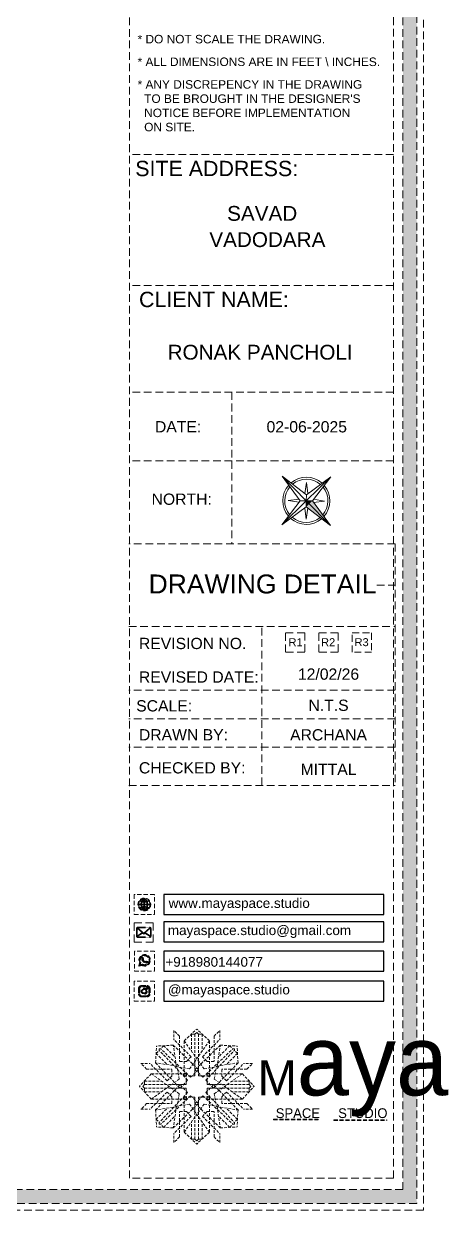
# Model space of a CAD drawing. Header units: millimetres. Extents: x 56222 to 3066687, y -650199 to -121287.
# Drawn here: x 133997.9 to 134053.2, y -183622.5 to -183468.2 of the extents above; entities that cross this region are included whole.
import ezdxf
from ezdxf.enums import TextEntityAlignment as Align

# ---------------------------------------------------------------- set-up
doc = ezdxf.new("R2010")
doc.units = ezdxf.units.MM
doc.header["$MEASUREMENT"] = 0
doc.linetypes.add('DASHEDX2', pattern=[1.5, 1, -0.5])
for name, color, linetype, lineweight in [('Dimension', 10, 'DASHEDX2', 20), ('NAME PLATE', 7, 'Continuous', 25), ('title block', 7, 'Continuous', 9)]:
    doc.layers.add(name, color=color, linetype=linetype, lineweight=lineweight)
doc.styles.add('Arial', font='arial.ttf')
doc.styles.get("Standard").update_dxf_attribs({"font": 'arial.ttf', "height": 6})

# ---------------------------------------------------------------- blocks, each defined once
blk = doc.blocks.new('FSFSF')
at = {"color": 42, "lineweight": 5, "true_color": 0xe0ac11}
for p, q in [((28600.02952215459, 143.5139148725285), (28600.02952215459, 140.1627915054827)), ((28602.14937278152, 141.4051683081257), (28600.02952215458, 143.5139148725237)), ((28603.8573819619, 139.6884756314575), (28608.58467309682, 144.0826294809294)), ((28607.90038549203, 142.2178300233099), (28606.57849619761, 142.2178300233099)), ((28606.57849619761, 142.2178300233112), (28606.57849619761, 135.8440958244304)), ((28607.90038549203, 142.2178300233056), (28608.57656374431, 142.8463572676453)), ((28607.90038549203, 142.2178300233099), (28607.90038549203, 126.5832694616292)), ((28613.31196423174, 139.6884756314505), (28608.58467309682, 144.0826294809224)), ((28609.26896070161, 142.2178300232985), (28608.59278244933, 142.8463572676383)), ((28609.26896070161, 142.2178300233029), (28609.26896070161, 126.5832694616222)), ((28609.26896070161, 142.2178300233029), (28610.59084999603, 142.2178300233029)), ((28610.59084999603, 142.2178300233041), (28610.59084999603, 135.8440958244234)), ((28615.01997341212, 141.4051683081186), (28617.13982403906, 143.5139148725166)), ((28617.13982403905, 143.5139148725215), (28617.13982403905, 140.1627915054756)), ((28593.18528875562, 131.4512709548762), (28593.53942279741, 137.7083440558963)), ((28599.79649589843, 138.0624780976842), (28593.53942279741, 137.7083440558973)), ((28596.24299432195, 137.8613591630871), (28595.12411765238, 136.6852294059708)), ((28596.24299432195, 137.8613591630871), (28600.47007367387, 133.6479551677364)), ((28601.02633591869, 130.0022997966441), (28599.79649589844, 138.0624780976862)), ((28599.79697319313, 138.0540449410801), (28608.57656374431, 129.5596347853315)), ((28606.46515515396, 133.7608692168469), (28600.02952215458, 140.1627915054788)), ((28602.14937278152, 141.4051683081257), (28602.14937278152, 131.9548183658916)), ((28603.8573819619, 126.5832694616292), (28603.8573819619, 139.6884756314575)), ((28603.8573819619, 139.6884756314575), (28608.57656374431, 133.0212336201026)), ((28613.31196423174, 139.6884756314505), (28608.59278244933, 133.0212336200956)), ((28617.37237300051, 138.0540449410731), (28608.59278244933, 129.5596347853245)), ((28610.70419103967, 133.7608692168399), (28617.13982403906, 140.1627915054717)), ((28613.31196423174, 126.5832694616222), (28613.31196423174, 139.6884756314505)), ((28615.01997341212, 141.4051683081186), (28615.01997341212, 131.9548183658846)), ((28616.14301027494, 130.0022997966371), (28617.3728502952, 138.0624780976791)), ((28620.92635187169, 137.8613591630801), (28616.69927251977, 133.6479551677294)), ((28617.37285029521, 138.0624780976772), (28623.62992339623, 137.7083440558903)), ((28620.92635187169, 137.8613591630801), (28622.04522854125, 136.6852294059638)), ((28624.00027614303, 131.4512709548835), (28623.64614210124, 137.7083440559036)), ((28593.38640769022, 135.0047725313525), (28594.56253744733, 136.1236492009193)), ((28593.38640769022, 135.0047725313525), (28597.59981168557, 130.777693179436)), ((28595.12411765238, 136.6852294059708), (28594.53344388519, 136.6852294059708)), ((28594.56253744733, 136.1236492009193), (28594.56253744733, 136.7143229681096)), ((28605.16739288197, 124.9761417178488), (28594.56253744733, 136.1236492009157)), ((28606.27162513545, 126.0803739713377), (28595.12411765239, 136.6852294059723)), ((28606.46515515396, 133.7608692168438), (28604.74702146255, 131.954818365889)), ((28605.85908385607, 129.1819884053065), (28608.57656374431, 133.0212336201024)), ((28611.31026233756, 129.1819884052994), (28608.59278244933, 133.0212336200953)), ((28610.70419103968, 133.7608692168368), (28612.42232473109, 131.954818365882)), ((28610.89772105818, 126.0803739713307), (28622.04522854125, 136.6852294059653)), ((28612.01817201668, 124.9761417178561), (28622.62302745131, 136.123649200923)), ((28623.79915720843, 135.0047725313598), (28619.58575321308, 130.7776931794433)), ((28622.04522854125, 136.6852294059638), (28622.63590230844, 136.6852294059638)), ((28622.62302745131, 136.1236492009266), (28622.62302745131, 136.7143229681169)), ((28623.79915720843, 135.0047725313598), (28622.62302745131, 136.1236492009266)), ((28587.73385198078, 131.2182446987172), (28591.08497534782, 131.2182446987172)), ((28589.84259854518, 129.0983940717815), (28587.73385198078, 131.2182446987208)), ((28589.84259854518, 129.0983940717815), (28599.29294848741, 129.0983940717815)), ((28597.48689763646, 124.7826116993383), (28591.08497534783, 131.2182446987208)), ((28601.24546705666, 130.2214309346091), (28593.18528875562, 131.4512709548617)), ((28593.19372191223, 131.4507936601731), (28601.68813206797, 122.6712031089919)), ((28599.29294848741, 126.5007453907565), (28599.29294848741, 129.0983940717815)), ((28605.85908385607, 129.1819884053061), (28601.02633591869, 130.0022997966444)), ((28602.065778448, 125.3886829972289), (28601.24546705666, 130.2214309346127)), ((28604.74702146255, 131.9548183658916), (28602.14937278152, 131.9548183658916)), ((28607.90038549203, 128.9163723677579), (28608.57656374431, 129.5596347853315)), ((28607.90038549203, 128.916372367763), (28608.57656374431, 128.2731099501872)), ((28609.26896070161, 128.9163723677509), (28608.59278244933, 129.5596347853245)), ((28609.26896070161, 128.916372367756), (28608.59278244933, 128.2731099501802)), ((28611.31026233756, 129.1819884052991), (28616.14301027495, 130.0022997966374)), ((28612.42232473109, 131.9548183658846), (28615.01997341212, 131.9548183658846)), ((28615.11978645065, 125.3886829972362), (28615.94009784198, 130.22143093462)), ((28623.99184298642, 131.4507936601804), (28615.49743283067, 122.6712031089992)), ((28615.94009784198, 130.2214309346164), (28624.00027614303, 131.451270954869)), ((28627.34296635347, 129.0983940717888), (28617.89261641123, 129.0983940717888)), ((28617.89261641123, 126.5007453907638), (28617.89261641123, 129.0983940717888)), ((28619.69866726219, 124.7826116993456), (28626.10058955082, 131.2182446987281)), ((28629.45171291787, 131.2182446987244), (28626.10058955082, 131.2182446987244)), ((28627.34296635347, 129.0983940717888), (28629.45171291786, 131.2182446987281)), ((28591.55929122185, 127.3903848914015), (28587.16513737238, 122.6630937564842)), ((28589.02993683, 123.3473813612763), (28589.02993683, 124.6692706556969)), ((28589.02993682999, 124.6692706556969), (28595.40367102887, 124.6692706556969)), ((28604.66449739168, 127.3903848914015), (28591.55929122185, 127.3903848914015)), ((28591.55929122185, 127.3903848914015), (28598.2265332332, 122.6712031089919)), ((28597.48689763646, 124.7826116993419), (28599.29294848742, 126.5007453907529)), ((28602.065778448, 125.3886829972289), (28598.2265332332, 122.6712031089919)), ((28605.16739288197, 124.9761417178488), (28602.97465690312, 122.6712031089919)), ((28603.67734725012, 126.5424332089096), (28603.67734725012, 127.3903848914015)), ((28604.66449739168, 126.5430463444827), (28603.67734725012, 126.5424332089096)), ((28604.70533364439, 127.5704196031902), (28603.8573819619, 127.5704196031902)), ((28607.90038549203, 126.5832694616292), (28603.8573819619, 126.5832694616292)), ((28604.66449739168, 123.3473813612763), (28604.66449739168, 127.3903848914015)), ((28604.70472050882, 126.5832694616292), (28604.70533364439, 127.5704196031902)), ((28606.27162513545, 126.0803739713377), (28608.57656374431, 128.2731099501872)), ((28610.89772105818, 126.0803739713307), (28608.59278244933, 128.2731099501802)), ((28609.26896070161, 126.5832694616222), (28613.31196423174, 126.5832694616222)), ((28612.01817201668, 124.9761417178561), (28614.21090799553, 122.6712031089992)), ((28612.46462568482, 126.5832694616222), (28612.46401254924, 127.5704196031832)), ((28612.46401254924, 127.5704196031832), (28613.31196423174, 127.5704196031832)), ((28612.52106750697, 123.3473813612836), (28612.52106750697, 127.3903848914088)), ((28612.52106750697, 127.3903848914088), (28625.6262736768, 127.3903848914088)), ((28612.52106750697, 126.54304634449), (28613.50821764853, 126.5424332089169)), ((28613.50821764853, 126.5424332089169), (28613.50821764853, 127.3903848914088)), ((28615.11978645065, 125.3886829972362), (28618.95903166544, 122.6712031089992)), ((28619.69866726219, 124.7826116993492), (28617.89261641123, 126.5007453907601)), ((28625.6262736768, 127.3903848914088), (28618.95903166544, 122.6712031089992)), ((28628.15562806865, 124.6692706557042), (28621.78189386977, 124.6692706557042)), ((28625.6262736768, 127.3903848914088), (28630.02042752627, 122.6630937564914)), ((28628.15562806865, 123.3473813612836), (28628.15562806865, 124.6692706557042)), ((28591.55929122185, 117.9358026215632), (28587.16513737238, 122.6630937564805)), ((28589.02993683, 123.3473813612763), (28588.40140958566, 122.6712031089919)), ((28589.02993683, 121.9788061516883), (28588.40140958566, 122.6549844039728)), ((28589.02993683, 123.3473813612763), (28604.66449739168, 123.3473813612763)), ((28589.02993682999, 121.9788061516883), (28604.66449739167, 121.9788061516883)), ((28589.02993682999, 121.9788061516883), (28589.02993682999, 120.6569168572678)), ((28589.02993682999, 120.6569168572678), (28595.40367102887, 120.6569168572678)), ((28597.48689763646, 120.5435758136264), (28591.08497534783, 114.1079428142439)), ((28591.55929122185, 117.9358026215632), (28598.2265332332, 122.6549844039728)), ((28593.19372191222, 113.8753938527916), (28601.68813206797, 122.6549844039728)), ((28605.16739288197, 120.3500457951159), (28594.56253744733, 109.202538312049)), ((28597.48689763646, 120.5435758136227), (28599.29294848741, 118.8254421222118)), ((28602.065778448, 119.9375045157358), (28598.2265332332, 122.6549844039728)), ((28602.065778448, 119.9375045157358), (28601.24546705666, 115.104756578352)), ((28602.33139448555, 123.3473813612727), (28601.68813206797, 122.6712031089919)), ((28602.33139448555, 121.978806151692), (28601.68813206797, 122.6549844039728)), ((28602.33139448554, 123.3473813612727), (28602.97465690312, 122.6712031089919)), ((28602.33139448554, 121.978806151692), (28602.97465690312, 122.6549844039728)), ((28605.16739288197, 120.3500457951159), (28602.97465690312, 122.6549844039728)), ((28604.66449739167, 121.9788061516883), (28604.66449739167, 117.9358026215632)), ((28612.01817201667, 120.3500457951159), (28614.21090799552, 122.6549844039728)), ((28612.01817201667, 120.3500457951159), (28622.62302745131, 109.202538312049)), ((28628.15562806865, 123.3473813612836), (28612.52106750697, 123.3473813612836)), ((28612.52106750696, 121.9788061516883), (28612.52106750696, 117.9358026215632)), ((28628.15562806865, 121.9788061516883), (28612.52106750696, 121.9788061516883)), ((28614.85417041311, 123.34738136128), (28614.21090799553, 122.6712031089992)), ((28614.8541704131, 121.978806151692), (28614.21090799552, 122.6549844039728)), ((28614.8541704131, 123.34738136128), (28615.49743283067, 122.6712031089992)), ((28614.85417041309, 121.978806151692), (28615.49743283067, 122.6549844039728)), ((28615.11978645064, 119.9375045157358), (28618.95903166544, 122.6549844039728)), ((28615.11978645064, 119.9375045157358), (28615.94009784198, 115.104756578352)), ((28623.99184298642, 113.8753938527916), (28615.49743283067, 122.6549844039728)), ((28619.69866726218, 120.5435758136227), (28617.89261641122, 118.8254421222118)), ((28625.62627367679, 117.9358026215632), (28618.95903166544, 122.6549844039728)), ((28619.69866726218, 120.5435758136264), (28626.10058955082, 114.1079428142439)), ((28628.15562806865, 120.6569168572678), (28621.78189386977, 120.6569168572678)), ((28625.62627367679, 117.9358026215632), (28630.02042752627, 122.6630937564805)), ((28628.15562806865, 123.3473813612836), (28628.78415531299, 122.6712031089992)), ((28628.15562806864, 121.9788061516883), (28628.78415531298, 122.6549844039728)), ((28628.15562806865, 121.9788061516883), (28628.15562806865, 120.6569168572678)), ((28589.84259854518, 116.2277934411832), (28587.73385198078, 114.1079428142439)), ((28589.84259854518, 116.2277934411832), (28599.29294848741, 116.2277934411832)), ((28604.66449739167, 117.9358026215632), (28591.55929122185, 117.9358026215632)), ((28606.27162513545, 119.148331313441), (28595.12411765239, 108.5434758788064)), ((28599.29294848741, 118.8254421222082), (28599.29294848741, 116.2277934411832)), ((28601.02633591869, 115.2264054881346), (28599.79649589844, 107.1662271870926)), ((28599.79697319313, 107.1746603436987), (28608.57656374431, 115.6690704994472)), ((28605.85908385607, 116.0467168794726), (28601.02633591869, 115.2264054881344)), ((28604.66449739167, 118.783141168482), (28603.67734725012, 118.783754304055)), ((28603.67734725012, 118.783754304055), (28603.67734725012, 117.9358026215632)), ((28607.90038549203, 118.6454358231495), (28603.8573819619, 118.6454358231495)), ((28603.8573819619, 118.6454358231495), (28603.8573819619, 105.5402296533212)), ((28604.70533364439, 117.6582856815885), (28603.8573819619, 117.6582856815885)), ((28604.70472050882, 118.6454358231495), (28604.70533364439, 117.6582856815885)), ((28605.85908385607, 116.0467168794723), (28608.57656374431, 112.2074716646764)), ((28606.27162513545, 119.148331313441), (28608.57656374431, 116.9555953345915)), ((28607.90038549203, 103.0108752614688), (28607.90038549203, 118.6454358231495)), ((28607.90038549203, 116.3123329170157), (28608.57656374431, 116.9555953345915)), ((28607.90038549203, 116.3123329170208), (28608.57656374431, 115.6690704994472)), ((28610.89772105818, 119.148331313441), (28608.59278244933, 116.9555953345915)), ((28609.26896070161, 116.3123329170157), (28608.59278244933, 116.9555953345915)), ((28609.26896070161, 116.3123329170208), (28608.59278244933, 115.6690704994472)), ((28611.31026233756, 116.0467168794723), (28608.59278244933, 112.2074716646764)), ((28617.37237300051, 107.1746603436987), (28608.59278244933, 115.6690704994472)), ((28609.26896070161, 118.6454358231495), (28613.31196423174, 118.6454358231495)), ((28609.26896070161, 103.0108752614688), (28609.26896070161, 118.6454358231495)), ((28610.89772105818, 119.148331313441), (28622.04522854125, 108.5434758788064)), ((28611.31026233756, 116.0467168794726), (28616.14301027495, 115.2264054881344)), ((28612.46462568482, 118.6454358231495), (28612.46401254924, 117.6582856815885)), ((28612.46401254924, 117.6582856815885), (28613.31196423174, 117.6582856815885)), ((28612.52106750696, 118.783141168482), (28613.50821764853, 118.783754304055)), ((28612.52106750696, 117.9358026215632), (28625.62627367679, 117.9358026215632)), ((28613.31196423174, 118.6454358231495), (28613.31196423174, 105.5402296533212)), ((28613.50821764853, 118.783754304055), (28613.50821764853, 117.9358026215632)), ((28616.14301027494, 115.2264054881346), (28617.3728502952, 107.1662271870926)), ((28617.89261641123, 118.8254421222082), (28617.89261641123, 116.2277934411832)), ((28627.34296635346, 116.2277934411832), (28617.89261641123, 116.2277934411832)), ((28627.34296635346, 116.2277934411832), (28629.45171291786, 114.1079428142439)), ((28587.73385198077, 114.1079428142475), (28591.08497534782, 114.1079428142475)), ((28601.24546705666, 115.1047565783556), (28593.18528875562, 113.874916558103)), ((28593.18528875562, 113.8749165580884), (28593.53942279741, 107.6178434570684)), ((28593.38640769022, 110.3214149816122), (28597.59981168557, 114.5484943335287)), ((28596.24299432195, 107.3673461216916), (28600.47007367387, 111.5807501170424)), ((28606.46515515396, 111.4678360679318), (28600.02952215458, 105.0659137793)), ((28602.14937278152, 103.8235369766531), (28602.14937278152, 113.2738869188871)), ((28604.74702146255, 113.2738869188871), (28602.14937278152, 113.2738869188871)), ((28603.8573819619, 105.5402296533212), (28608.57656374431, 112.2074716646761)), ((28606.46515515396, 111.4678360679349), (28604.74702146255, 113.2738869188898)), ((28613.31196423174, 105.5402296533212), (28608.59278244933, 112.2074716646761)), ((28610.70419103968, 111.4678360679349), (28612.42232473109, 113.2738869188898)), ((28610.70419103967, 111.4678360679318), (28617.13982403906, 105.0659137793)), ((28612.42232473109, 113.2738869188871), (28615.01997341212, 113.2738869188871)), ((28615.01997341212, 103.8235369766531), (28615.01997341212, 113.2738869188871)), ((28615.94009784198, 115.1047565783556), (28624.00027614302, 113.874916558103)), ((28620.92635187169, 107.3673461216916), (28616.69927251977, 111.5807501170424)), ((28623.79915720842, 110.3214149816122), (28619.58575321307, 114.5484943335287)), ((28624.00027614302, 113.8749165580884), (28623.64614210124, 107.6178434570684)), ((28629.45171291786, 114.1079428142475), (28626.10058955082, 114.1079428142475)), ((28593.38640769022, 110.3214149816122), (28594.56253744733, 109.2025383120454)), ((28599.79649589843, 107.1662271870945), (28593.53942279741, 107.5203612288814)), ((28595.12411765238, 108.5434758788079), (28594.53344388519, 108.5434758788079)), ((28594.56253744733, 109.2025383120454), (28594.56253744733, 108.6118645448551)), ((28596.24299432195, 107.3673461216916), (28595.12411765238, 108.5434758788079)), ((28606.57849619761, 103.0108752614676), (28606.57849619761, 109.3846094603483)), ((28610.59084999603, 103.0108752614676), (28610.59084999603, 109.3846094603483)), ((28617.37285029521, 107.1662271870945), (28623.62992339623, 107.5203612288814)), ((28620.92635187169, 107.3673461216916), (28622.04522854125, 108.5434758788079)), ((28622.04522854125, 108.5434758788079), (28622.63590230844, 108.5434758788079)), ((28623.79915720842, 110.3214149816122), (28622.62302745131, 109.2025383120454)), ((28622.62302745131, 109.2025383120454), (28622.62302745131, 108.6118645448551)), ((28600.02952215459, 101.7147904122502), (28600.02952215459, 105.0659137792961)), ((28602.14937278152, 103.8235369766531), (28600.02952215458, 101.7147904122551)), ((28603.8573819619, 105.5402296533212), (28608.58467309682, 101.1460758038494)), ((28607.90038549203, 103.0108752614688), (28606.57849619761, 103.0108752614688)), ((28607.90038549203, 103.0108752614732), (28608.57656374431, 102.3823480171334)), ((28613.31196423174, 105.5402296533212), (28608.58467309682, 101.1460758038494)), ((28609.26896070161, 103.0108752614732), (28608.59278244933, 102.3823480171334)), ((28609.26896070161, 103.0108752614688), (28610.59084999603, 103.0108752614688)), ((28615.01997341212, 103.8235369766531), (28617.13982403906, 101.7147904122551)), ((28617.13982403905, 101.7147904122502), (28617.13982403905, 105.0659137792961))]:
    blk.add_line(p, q, dxfattribs=at)
blk = doc.blocks.new('hgwg')
at = {"layer": 'Dimension', "true_color": 0xd39e00}
h = blk.add_hatch(color=42, dxfattribs=at)
h.dxf.hatch_style = 1
h.paths.add_polyline_path([(27505.71340162798, 45.05203686693212), (27494.27108242475, 45.05203686693212), (27494.27108242475, 44.90203686693212), (27505.71340162798, 44.90203686693212)])
h = blk.add_hatch(color=42, dxfattribs=at)
h.dxf.hatch_style = 1
h.paths.add_polyline_path([(27523.30327300013, 44.90203686693212), (27509.6816220806, 44.90203686693212), (27509.6816220806, 44.75203686693212), (27523.30327300013, 44.75203686693212)])
at = {"layer": 'Dimension', "color": 42, "true_color": 0xd39e00}
for p, q in [((27494.27108242475, 45.05203686693212), (27505.71340162798, 45.05203686693212)), ((27494.27108242475, 44.90203686693212), (27494.27108242475, 45.05203686693212)), ((27494.27108242475, 44.90203686693212), (27505.71340162798, 44.90203686693212)), ((27505.71340162798, 45.05203686693212), (27505.71340162798, 44.90203686693212)), ((27509.6816220806, 44.90203686693212), (27523.30327300013, 44.90203686693212)), ((27509.6816220806, 44.90203686693212), (27509.6816220806, 44.75203686693212)), ((27509.6816220806, 44.75203686693212), (27523.30327300013, 44.75203686693212)), ((27523.30327300013, 44.75203686693212), (27523.30327300013, 44.90203686693212))]:
    blk.add_line(p, q, dxfattribs=at)
at = {"layer": 'Dimension', "color": 42, "true_color": 0xd39e00, "attachment_point": 1}
for s, width, insert, char_height in [('{\\fCinzel|b0|i0|c0|p2;\\H1.5x;M\\fAmsterdam One|b0|i0|c0|p2;\\H2x;aya}', 85.32770400233176, (27490.16720882829, 69.1670580071177), 6), ('{\\fCinzel|b0|i0|c0|p0;SPACE     STUDIO}', 66.12897169631242, (27494.8322192234, 47.86289312563859), 2.5)]:
    blk.add_mtext_dynamic_manual_height_columns(s, width=width, gutter_width=30, heights=[0], dxfattribs=dict(at, insert=insert, char_height=char_height))
blk = doc.blocks.new('aggerg')
at = {"layer": 'Dimension', "color": 42, "true_color": 0xd39e00}
blk.add_lwpolyline([(-1.40991884363757, 1.409918843638991), (1.40991884363757, 1.409918843638991), (1.40991884363757, -1.409918843638991), (-1.40991884363757, -1.409918843638991)], close=True, dxfattribs=at)
at = {"layer": 'NAME PLATE', "lineweight": 0, "insert": (-0.03465492800751235, 0.6240330650325632), "char_height": 1.150668992558973, "width": 2.245794266661655, "attachment_point": 2, "style": 'Arial'}
blk.add_mtext('R3', dxfattribs=at)
blk = doc.blocks.new('QEGW4TG')
at = {"layer": 'Dimension', "true_color": 0x000000}
h = blk.add_hatch(color=18, dxfattribs=at)
h.dxf.hatch_style = 1
h.paths.add_polyline_path([(2.69088877770705, 1.92587512415134, 0.1705132533677809), (2.945253356194499, 1.971108140553456, 0.1903366609236977), (3.112594508728961, 2.180175743679358, 0.4666839200012358), (3.029797123397894, 2.289732758062103), (2.789984836732684, 2.366833549170965, 0.2737208883026692), (2.687663811828664, 2.340313884368515, 0.04074929161682833), (2.628080915907736, 2.265958741588463, -0.4412823113682186), (2.532697100181956, 2.245910038168852, -0.1182797973807884), (2.064446685660976, 2.638307475266392, -0.4412823115886986), (2.069093945741176, 2.735664682453956, 0.0407492915841265), (2.133043749293869, 2.806299173711519, 0.2900830682164376), (2.140126129328373, 2.917140342695693), (2.007833641781254, 3.177226008350592, 0.3162306265019298), (1.90745827557784, 3.200407680759231, 0.1903366609617432), (1.727617539160449, 3.001989855048218, 0.1705132533351823), (1.723351830981196, 2.743669959818328, 0.2527841192987504)], flags=0)
h.paths.add_polyline_path([(1.187091838183055, 1.98177108190226), (1.033431034835843, 1.296664261299405, 0.5509124427602007), (1.108033365454781, 1.228472477282909), (1.753631702631827, 1.385960663689801, 6.344125232327939)])
h.paths.add_polyline_path([(1.810474836187209, 1.698279910686368), (1.403136541219283, 1.598913221470411), (1.499210153190082, 2.0272637533444, -9.07133912899332)], flags=16)
h.paths.add_polyline_path([(2.945253356217101, 1.971108140565923, -0.2032238504517372), (2.642884605651608, 1.936862053842896, -0.231508636838337), (1.74566385019527, 2.690243043829251, -0.2090231636041414), (1.727617539166863, 3.001989855072638, -0.1781104600292664), (1.892183965378276, 3.192417877521236, -0.3700893306670011), (2.007833641781254, 3.177226008350592), (2.169416898680688, 2.859554992342163, -0.07151671525802489), (2.063735285172324, 2.730699185723803, 0.3216763591583559), (2.052573019720961, 2.654587547766838, 0.1265238261119609), (2.55282324622454, 2.23610159399366, 0.3122156164865631), (2.624029388524266, 2.259879553704387, -0.04108672024786949), (2.683214986932766, 2.335552159839363, -0.2906730096646148), (2.789984836732684, 2.366833549170965), (3.127576690026949, 2.258296162188654, -0.2476399480614278)], flags=0)
h = blk.add_hatch(color=18, dxfattribs=at)
h.dxf.hatch_style = 1
h.paths.add_polyline_path([(2.687663811828632, 2.340313884368481, 0.0407492916168068), (2.628080915907738, 2.265958741588466, -0.4412823113683242), (2.532697100181941, 2.24591003816886, -0.1182797973807856), (2.064446685660975, 2.638307475266393, -0.4412823115886387), (2.069093945741169, 2.735664682453949, 0.04074929158412958), (2.133043749293867, 2.806299173711516, 0.2900830682164422), (2.140126129328374, 2.917140342695692), (2.007833641781254, 3.177226008350592, 0.31623062650189), (1.907458275577852, 3.200407680759237, 0.1903366609617529), (1.727617539160449, 3.001989855048218, 0.1705132533351779), (1.723351830981194, 2.743669959818334, 0.2527841192987533), (2.690888777707058, 1.925875124151339, 0.1705132533677759), (2.945253356194499, 1.971108140553456, 0.1903366609236972), (3.11259450872896, 2.180175743679357, 0.4666839200012377), (3.029797123397894, 2.289732758062103), (2.789984836732684, 2.366833549170965, 0.2737208883027886)])
for p, q in [((2.007833641782781, 3.177226008347589), (2.140126129339478, 2.917140342673861)), ((1.187091838182823, 1.981771081901229), (1.033431034829846, 1.296664261272667)), ((1.104864288547105, 1.22769940810656), (1.753631702631537, 1.38596066368973)), ((1.499210153189779, 2.02726375334305), (1.403136541219283, 1.598913221470411)), ((1.403136541219283, 1.598913221470411), (1.810474836187495, 1.698279910686438)), ((3.07376729664611, 2.275596138167543), (2.795973786971444, 2.364908073175798))]:
    blk.add_line(p, q)
blk.add_lwpolyline([(0, 0), (4.677875833520375, 0), (4.677875833520375, 4.677875833487633), (0, 4.677875833487633)], close=True)
for centre, radius, start, end in [((2.391856922618899, 2.560090461466984), 1.336380265289725, 241.4726925157612, 205.6422480518206), ((2.391856922618899, 2.560090461466984), 1.039578066265566, 235.9961833528427, 210.8332541496584), ((2.093211678275111, 2.866757529460642), 0.3898036126573604, 159.7006965781634, 198.4071931529369), ((2.068710664792889, 2.873542338844459), 0.3644767273401995, 118.9685287465575, 159.3648257195266), ((1.94115209195661, 3.117399309044913), 0.08958606497010892, 41.8984607349679, 123.1343628598353), ((1.668440453213407, 3.162667354486985), 0.5855377895559305, 312.4616868225817, 321.8727761964677), ((2.049097856513981, 2.86730989022908), 0.1037748545872203, 320.3923518033985, 28.69705978797532), ((1.092285202801577, 1.28614751820453), 0.05978641126763205, 164.848313743537, 282.1458186134437), ((2.96422670641914, 3.230508715242536), 1.33296002576076, 201.4218194877544, 258.1669382717271), ((2.111185664180084, 2.684865951528081), 0.06597138640971531, 135.993167916936, 224.889150196011), ((3.116352617467783, 3.417971815580813), 1.3093443293986, 216.5455493843477, 243.5279193807737), ((2.571242585552682, 2.299449457126798), 0.06597138640971531, 234.2481540868074, 323.1441363625612), ((3.113289334112778, 1.938197709888527), 0.5855377895559305, 137.2645280778166, 146.6756174521283), ((2.761231025502639, 2.267121770607218), 0.1037748545872203, 70.44024447729866, 138.7449524685831), ((2.753680358302518, 2.310588100078917), 0.3898036126573604, 260.7301111127597, 299.4366076966294), ((2.764269856204919, 2.287475423160004), 0.3644767273401995, 299.7724785632745, 340.1687755327218), ((3.025288852411904, 2.200260200651769), 0.08958606497010892, 336.0029414192384, 57.23884355508559)]:
    blk.add_arc(centre, radius, start, end)
blk = doc.blocks.new('ASGERG')
at = {"layer": 'Dimension', "true_color": 0x000000}
h = blk.add_hatch(color=18, dxfattribs=at)
h.dxf.hatch_style = 1
h.paths.add_polyline_path([(0.9878009781132278, 1.703186002650503, 0.4023816522982896), (1.825443186799671, 1.025485415719686), (2.958426043524663, 1.025485415719686, 0.3538715441560817), (3.664190593117382, 1.703186002679353), (3.664190593117382, 2.988961614004873, 0.4023816523091476), (2.826548384427302, 3.666662200964538), (1.693565527702309, 3.666662200964538, 0.3538715441455654), (0.9878009781132278, 2.988961614033721)])
h.paths.add_polyline_path([(1.269614298369561, 2.846581090135007, -0.4261452984123855), (1.715004474138195, 3.397086162369874), (2.853762438385103, 3.397086162369874, -0.402381652294783), (3.382377272857411, 2.96940644439067), (3.382377272857411, 1.845566526549218, -0.4261452984123864), (2.936987097088776, 1.29506145431435), (1.798229132841871, 1.29506145431435, -0.4023816522947837), (1.269614298369561, 1.722741172293553)], flags=16)
h.paths.add_polyline_path([(3.023270429735569, 2.349113106956224, -1), (1.6354381059813, 2.349113106956224, -1)], flags=0)
h.paths.add_polyline_path([(2.743205021494745, 2.349113106956224, -1), (1.915503514222124, 2.349113106956224, -1)], flags=0)
h.paths.add_polyline_path([(3.191863788461511, 3.021710217520308, -1), (2.855701533165678, 3.021710217520308, -1)], flags=0)
h.paths.add_polyline_path([(1.6354381059813, 2.349113106956224, 1), (3.023270429735569, 2.349113106956224, 1)], flags=0)
h = blk.add_hatch(color=18, dxfattribs=at)
h.dxf.hatch_style = 1
h.paths.add_polyline_path([(1.6354381059813, 2.349113106956224, 1), (3.023270429735569, 2.349113106956224, 1)])
h.paths.add_polyline_path([(2.743205021494745, 2.349113106956224, -1), (1.915503514222124, 2.349113106956224, -1)], flags=16)
h = blk.add_hatch(color=18, dxfattribs=at)
h.dxf.hatch_style = 1
h.paths.add_polyline_path([(3.191863788461511, 3.021710217520308, 1), (2.855701533165678, 3.021710217520308, 1)])
for p, q in [((0.9878009781132278, 2.988961614029904), (0.9878009781132278, 1.70318600265432)), ((1.269614298369561, 2.969406444382912), (1.269614298369561, 1.722741172301312)), ((1.693565527704777, 3.666662200964538), (2.958426043522195, 3.666662200964538)), ((2.936987097087695, 3.397086162369874), (1.715004474142916, 3.397086162369874)), ((3.382377272857411, 2.969406444382798), (3.382377272857411, 1.722741172301198)), ((3.664190593117382, 2.988961614029904), (3.664190593117382, 1.703186002654206)), ((1.693565527704777, 1.025485415719686), (2.958426043522195, 1.025485415719686)), ((2.936987097087695, 1.29506145431435), (1.715004474142916, 1.29506145431435))]:
    blk.add_line(p, q)
blk.add_lwpolyline([(0, 0), (4.677875833520375, 0), (4.677875833520375, 4.677875833487633), (0, 4.677875833487633)], close=True)
for centre, radius in [((2.329354267858434, 2.349113106956224), 0.6939161618771346), ((2.329354267858434, 2.349113106956224), 0.4138507536363104), ((3.023782660813595, 3.021710217520308), 0.1680811276479166)]:
    blk.add_circle(centre, radius)
for centre, radius, start, end in [((1.759504357250989, 2.891647185547413), 0.7778150187314825, 94.86305418922075, 172.8127439550857), ((1.756616803490033, 2.907993767262838), 0.490859406455273, 94.86305418922075, 172.8127439550857), ((2.895374767736939, 2.907993767262838), 0.490859406455273, 7.187256045043576, 85.13694581077927), ((2.892487213975983, 2.891647185547413), 0.7778150187314825, 7.187256045043576, 85.13694581077927), ((1.759504357250989, 1.800500431136811), 0.7778150187314825, 187.1872560450436, 265.1369458107793), ((1.756616803490033, 1.784153849421386), 0.490859406455273, 187.1872560450436, 265.1369458107793), ((2.895374767736939, 1.784153849421386), 0.490859406455273, 274.8630541892207, 352.8127439549564), ((2.892487213975983, 1.800500431136811), 0.7778150187314825, 274.8630541892207, 352.8127439549564)]:
    blk.add_arc(centre, radius, start, end)
blk = doc.blocks.new('DTGWEGEARG')
at = {"layer": 'Dimension', "true_color": 0x000000}
h = blk.add_hatch(color=18, dxfattribs=at)
h.dxf.hatch_style = 1
h.paths.add_polyline_path([(3.827875833522876, 2.338937916762688, 1), (0.849999999997499, 2.338937916762688, 1)])
h.paths.add_polyline_path([(2.510341691500397, 1.011016423996789, 0.1057952507638089), (2.95643628191097, 1.582164618114257, -0.05520542910569173), (3.300583699834641, 1.407276962960325, -0.1698216228186307)], flags=16)
h.paths.add_polyline_path([(2.410067026245088, 1.122706403851673), (2.410067026245088, 1.693045342340603, -0.05827942784441899), (2.812445341716919, 1.629346779479062, -0.1033532736862151)], flags=16)
h.paths.add_polyline_path([(2.260067026236071, 1.129185144458924, -0.101740903817371), (1.865430491803455, 1.629346779479062, -0.05717097550308236), (2.260067026239994, 1.692713910527245)], flags=16)
h.paths.add_polyline_path([(2.167534142020301, 1.011016423996747, -0.1698216228186933), (1.377292133685734, 1.407276962960325, -0.05520542910569185), (1.721439551609405, 1.582164618114258, 0.1057952507638436)], flags=16)
h.paths.add_polyline_path([(3.016142448257193, 1.719950953253087, 0.08133556479218867), (3.129099600233631, 2.268128927234784), (3.67600217548033, 2.268128927234784, -0.1520689214655178), (3.399506162930496, 1.521655994681915, 0.05686981644290331)], flags=16)
h.paths.add_polyline_path([(2.873828236651899, 1.767790462044811, 0.06194478914005309), (2.410067026245088, 1.843159155080477), (2.410067026245088, 2.268128927234784), (2.978962121406577, 2.268128927234784, -0.08134370791576499)], flags=16)
h.paths.add_polyline_path([(2.260067026240367, 1.842853883239862, 0.06092337719213643), (1.804047596868632, 1.767790462044857, -0.081343707915763), (1.698913712113797, 2.268128927234784), (2.260067026243632, 2.268128927234784)], flags=16)
h.paths.add_polyline_path([(1.661733385262794, 1.719950953252939, 0.0568698164428486), (1.278369670589879, 1.521655994681914, -0.152068921465507), (1.001873658040048, 2.268128927234727), (1.548776233286744, 2.268128927234784, 0.08133556479219842)], flags=16)
h.paths.add_polyline_path([(2.410067026245088, 2.418128927234761), (2.410067026245088, 2.8347166784449, 0.06194478913996639), (2.873828236651268, 2.910085371480381, -0.0800087441031702), (2.978564221175644, 2.418128927234761)], flags=16)
h.paths.add_polyline_path([(3.128736234070105, 2.418128927235586, 0.08011645333878988), (3.016142448256736, 2.957924880272117, 0.05686981644296764), (3.399506162930496, 3.156219838843462, 0.02825806179432274), (3.300583699834641, 3.270598870565052, -0.0552054291057775), (2.95643628191041, 3.095711215410908, 0.1057952507639887), (2.510341691498469, 3.666859409528837, -0.3602902893853039), (3.675531919741355, 2.418128927234761)], flags=16)
h.paths.add_polyline_path([(2.260067026243585, 2.418128927234761), (1.699311612344728, 2.418128927234704, -0.08000874410317925), (1.804047596869107, 2.910085371480381, 0.0609233771925021), (2.260067026243632, 2.83502195028538)], flags=16)
h.paths.add_polyline_path([(1.549139599450427, 2.418128927234704), (1.002343913779017, 2.418128927234704, -0.1504655396626469), (1.27836967058988, 3.156219838843462, 0.05686981644296745), (1.661733385263638, 2.957924880272117, 0.08011645333891207)], flags=16)
h.paths.add_polyline_path([(2.410067026245088, 2.984830491184774), (2.410067026245088, 3.555169429672338, -0.1033532736860011), (2.812445341716317, 3.048529054046146, -0.05827942784432959)], flags=16)
h.paths.add_polyline_path([(2.260067026247996, 2.985161922997771, -0.05717097550413885), (1.865430491804057, 3.048529054046147, -0.101740903818736), (2.260067026243632, 3.548690689071458)], flags=16)
h.paths.add_polyline_path([(1.721439551608698, 3.095711215411385, -0.05520542910558377), (1.377292133685735, 3.270598870565053, -0.1698216228190036), (2.167534142021905, 3.666859409528837, 0.1057952507640489)], flags=16)
blk.add_lwpolyline([(3.637978807091713e-12, 0), (4.677875833524013, 0), (4.677875833524013, 4.677875833487633), (3.637978807091713e-12, 4.677875833487633)], close=True)
at = {"layer": 'Dimension', "color": 18, "true_color": 0x000000}
for p, q in [((2.260067026243632, 3.548690689070099), (2.260067026243632, 2.985161922998032)), ((2.260067026243632, 2.835021950285466), (2.260067026243632, 2.418128927234648)), ((2.410067026245088, 3.555169429672674), (2.410067026245088, 2.984830491184709)), ((2.410067026245088, 2.834716678444863), (2.410067026245088, 2.418128927234648)), ((1.001873658038676, 2.268128927234727), (1.548776233285025, 2.268128927234784)), ((1.002343913780351, 2.418128927234704), (1.549139599450427, 2.418128927234704)), ((1.698913712112699, 2.268128927234784), (2.260067026239994, 2.268128927234784)), ((1.6993116123449, 2.418128927234704), (2.260067026239994, 2.418128927234761)), ((2.260067026243632, 2.268128927234784), (2.260067026239994, 1.842853883239911)), ((2.260067026239994, 1.692713910527232), (2.260067026236356, 1.129185144458859)), ((2.41006702624145, 2.418128927234761), (2.978564221175475, 2.418128927234761)), ((2.41006702624145, 2.268128927234784), (2.978962121407676, 2.268128927234784)), ((2.410067026245088, 2.268128927234784), (2.410067026245088, 1.8431591550804)), ((2.410067026245088, 1.693045342340554), (2.410067026245088, 1.1227064038506)), ((3.128736234069947, 2.418128927234761), (3.675531919740024, 2.418128927234761)), ((3.129099600235349, 2.268128927234784), (3.676002175481699, 2.268128927234784))]:
    blk.add_line(p, q, dxfattribs=at)
blk.add_circle((2.338937916760187, 2.338937916762688), 1.488937916762688, dxfattribs=at)
for centre, radius, start, end in [((2.338937916760187, 2.338937916762688), 1.338937916762688, 142.3818811909877, 176.6092825432614), ((2.338937916760187, 4.736890727369712), 1.903503470608637, 236.1399364125267, 249.1595144835151), ((2.338937916760187, 2.338937916762688), 1.338937916762688, 97.35488612764266, 135.9073334597986), ((2.338937916760187, 4.736890727369712), 1.753503470608637, 236.7417280667744, 249.3810508283475), ((3.279035271069006, 2.338937916762006), 1.731707322507203, 159.0567445677732, 177.3789487768422), ((3.279035271069006, 2.338937916762006), 1.581707322507203, 158.8325080616307, 177.130184356684), ((3.279035271069006, 2.338937916762006), 1.731707322507203, 129.9301144893371, 154.086741928019), ((2.338937916760187, 4.736890727369712), 1.903503470608637, 253.6799197970913, 267.6252929033811), ((3.279035271069006, 2.338937916762006), 1.581707322507203, 130.1072546006023, 153.3445940917093), ((2.338937916760187, 4.736890727369712), 1.753503470608637, 254.3336465230859, 267.4220214852038), ((1.398840562451369, 2.338937916762006), 1.581707322507203, 26.6554059082907, 50.2584276017604), ((2.338937916760187, 4.736890727369712), 1.753503470608637, 272.3247836724279, 285.6663534769141), ((2.338937916760187, 4.736890727369712), 1.903503470608637, 272.1414969110716, 286.3200802029087), ((2.338937916760187, 2.338937916762688), 1.338937916762688, 3.39071745674187, 82.64511387235737), ((1.398840562451369, 2.338937916762006), 1.731707322507203, 25.91325807198099, 50.06988551069431), ((1.398840562451369, 2.338937916762006), 1.581707322507203, 2.869815643319218, 21.1674919383693), ((2.338937916760187, 4.736890727369712), 1.753503470608637, 290.6189491716524, 303.2582719332256), ((2.338937916760187, 4.736890727369712), 1.903503470608637, 290.8404855164849, 303.8600635874733), ((1.398840562451369, 2.338937916762006), 1.731707322507203, 2.621051223157847, 20.94325543222676), ((2.338937916760187, 2.338937916762688), 1.338937916762688, 183.0314697118864, 217.6181188090123), ((2.338937916760187, -0.05901489384433489), 1.903503470608637, 110.8404855164849, 123.8600635874751), ((2.338937916760187, -0.05901489384433489), 1.753503470608637, 110.6189491716524, 123.2582719332256), ((2.338937916760187, 2.338937916762688), 1.338937916762688, 224.0926665402014, 262.6451138721481), ((3.279035271069006, 2.338937916762006), 1.731707322507203, 182.3434604650025, 200.9432554321933), ((3.279035271069006, 2.338937916762006), 1.581707322507203, 182.5658429709692, 201.1674919382606), ((3.279035271069006, 2.338937916762006), 1.731707322507203, 205.9132580719517, 230.0698855104508), ((2.338937916760187, -0.05901489384433489), 1.903503470608637, 92.37470709661888, 106.3200802029087), ((2.338937916760187, -0.05901489384433489), 1.753503470608637, 92.57797851479616, 105.6663534769142), ((3.279035271069006, 2.338937916762006), 1.581707322507203, 206.6554059082121, 229.8927453989361), ((2.338937916760187, -0.05901489384433489), 1.903503470608637, 73.67991979709127, 87.85850308892842), ((2.338937916760187, -0.05901489384433489), 1.753503470608637, 74.33364652308585, 87.6752163275721), ((1.398840562451369, 2.338937916762006), 1.581707322507203, 309.7415723982334, 333.3445940917879), ((1.398840562451369, 2.338937916762006), 1.731707322507203, 309.9301144893266, 334.0867419280484), ((2.338937916760187, 2.338937916762688), 1.338937916762688, 277.3548861278518, 315.9073334597986), ((1.398840562451369, 2.338937916762006), 1.581707322507203, 338.8325080617394, 357.4341570290307), ((2.338937916760187, -0.05901489384433489), 1.753503470608637, 56.74172806677446, 69.38105082834755), ((1.398840562451369, 2.338937916762006), 1.731707322507203, 339.0567445678067, 357.6565395349943), ((2.338937916760187, -0.05901489384433489), 1.903503470608637, 56.13993641252491, 69.15951448351508), ((2.338937916760187, 2.338937916762688), 1.338937916762688, 322.3818811909877, 356.9685302881169)]:
    blk.add_arc(centre, radius, start, end, dxfattribs=at)
blk = doc.blocks.new('4t')
at = {"transparency": 33554607}
h = blk.add_hatch(color=1, dxfattribs=at)
h.dxf.hatch_style = 1
h.paths.add_polyline_path([(45531.33333191102, -35822.29123426486), (45529.23066104283, -35821.82751769304), (45528.08731590857, -35837.00993034081)])
h = blk.add_hatch(color=1, dxfattribs=at)
h.dxf.hatch_style = 1
h.paths.add_polyline_path([(45533.43600277886, -35822.75495083661), (45531.33333191102, -35822.29123426486), (45528.08731590857, -35837.00993034081)])
h = blk.add_hatch(color=1, dxfattribs=at)
h.dxf.hatch_style = 1
h.paths.add_polyline_path([(45531.79704848281, -35820.1885633968), (45529.23066104283, -35821.82751769304), (45531.33333191102, -35822.29123426486)])
h = blk.add_hatch(color=1, dxfattribs=at)
h.dxf.hatch_style = 1
h.paths.add_polyline_path([(45531.79704848281, -35820.1885633968), (45531.33333191102, -35822.29123426486), (45533.43600277886, -35822.75495083661)])
at = {"layer": 'title block', "color": 7, "lineweight": 9}
for p, q in [((45535.50678105688, -35803.36719645368), (45530.15809418634, -35817.62217595737)), ((45535.50678105688, -35803.36719645368), (45531.79704848281, -35820.1885633968)), ((45534.36343592236, -35818.54960910093), (45535.50678105688, -35803.36719645368)), ((45530.15809418634, -35817.62217595737), (45514.97568153943, -35816.47883082267)), ((45514.97568153943, -35816.47883082267), (45529.23066104283, -35821.82751769304)), ((45514.97568153943, -35816.47883082267), (45531.79704848281, -35820.1885633968)), ((45530.50317075857, -35816.70249986093), (45526.88018559439, -35812.48940107712)), ((45526.88018559439, -35812.48940107712), (45529.17858369316, -35817.5484117551)), ((45531.79704848281, -35820.1885633968), (45530.15809418634, -35817.62217595737)), ((45539.49621080233, -35815.27170050779), (45534.43720012459, -35817.57009860815)), ((45535.28311201943, -35818.89468567319), (45539.49621080233, -35815.27170050779)), ((45528.31098494599, -35821.48244112088), (45524.09788616332, -35825.10542628686)), ((45524.09788616332, -35825.10542628686), (45529.15689684064, -35822.80702818677)), ((45531.79704848281, -35820.1885633968), (45528.08731590857, -35837.00993034081)), ((45529.23066104283, -35821.82751769304), (45528.08731590857, -35837.00993034081)), ((45528.08731590857, -35837.00993034081), (45533.43600277886, -35822.75495083661)), ((45531.79704848281, -35820.1885633968), (45529.23066104283, -35821.82751769304)), ((45534.36343592236, -35818.54960910093), (45531.79704848281, -35820.1885633968)), ((45533.43600277886, -35822.75495083661), (45531.79704848281, -35820.1885633968)), ((45531.79704848281, -35820.1885633968), (45548.61841542643, -35823.89829597096)), ((45533.09092620642, -35823.67462693394), (45536.71391137125, -35827.88772571753)), ((45533.43600277886, -35822.75495083661), (45548.6184154209, -35823.89829596975)), ((45548.61841542643, -35823.89829597096), (45534.36343592236, -35818.54960910093)), ((45536.71391137125, -35827.88772571753), (45534.4155132723, -35822.82871503881))]:
    blk.add_line(p, q, dxfattribs=at)
for radius, start, end in [(11.7876480858647, 81.35997472995952, 163.7665079775503), (10.83306404102976, 82.42855380582574, 162.6979288978352), (10.83306404102976, 352.4285538028286, 72.69792889474428), (11.7876480858647, 351.3599747231385, 73.7665079709026), (11.7876480858647, 171.3599747231385, 253.7665079709026), (10.83306404102976, 172.4285538028286, 252.6979288979734), (11.7876480858647, 261.3599747299595, 343.7665079775502), (10.83306404102976, 262.4285538058258, 342.6979288978351)]:
    blk.add_arc((45531.79704848281, -35820.1885633968), radius, start, end, dxfattribs=at)

msp = doc.modelspace()

# ---------------------------------------------------------------- hatches: boundary and pattern name
at = {"layer": 'Dimension', "true_color": 0xd39e00}
h = msp.add_hatch(color=42, dxfattribs=at)
h.paths.add_polyline_path([(133793.2417875292, -183441.544186107), (133793.2417875292, -183621.6131691864), (134049.0668785463, -183621.6131691864), (134049.0668785463, -183441.544186107)])
h.paths.add_polyline_path([(133795.0372180548, -183443.3396166325), (134047.2714480207, -183443.3396166325), (134047.2714480207, -183619.817738661), (133795.0372180548, -183619.817738661)], flags=16)
at = {"layer": 'Dimension', "true_color": 0x000000}
h = msp.add_hatch(color=18, dxfattribs=at)
h.dxf.hatch_style = 1
h.paths.add_polyline_path([(134014.2913761177, -183587.0202627039, 0.4142135623730951), (134014.4820070998, -183586.8296317285), (134014.4820070998, -183585.8764768499, 0.414213562373095), (134014.2913761177, -183585.6858458745), (134012.7768719841, -183585.6858458745, 0.4142135623730951), (134012.5862410019, -183585.8764768499), (134012.5862410019, -183586.8296317285, 0.414213562373095), (134012.7768719841, -183587.0202627039)])
h.paths.add_polyline_path([(134013.6747152133, -183586.4459504635), (134014.3756238011, -183586.913879513, -0.1989123673799882), (134014.2913761177, -183586.948776089), (134012.7768719841, -183586.948776089, -0.1989123673799884), (134012.6926243005, -183586.913879513), (134013.3935333192, -183586.4459504635), (134013.5341240508, -183586.5775252618)], flags=16)
h.paths.add_polyline_path([(134013.5341240508, -183586.4796159402), (134012.7631889247, -183585.7581208524, -0.02878332571811962), (134012.7768719841, -183585.7573324895), (134014.2913761177, -183585.7573324895, -0.02878332572916144), (134014.3050596079, -183585.7581208524)], flags=16)
h.paths.add_polyline_path([(134013.7283195817, -183586.3957836297), (134014.3744597437, -183585.7910807058, -0.2024819229892447), (134014.4105205353, -183585.8764768499), (134014.4105205353, -183586.8296317285, -0.04307596912190046), (134014.4087585091, -183586.8500468388)], flags=16)
h.paths.add_polyline_path([(134013.33992852, -183586.3957836297), (134012.6594900233, -183586.8500468388, -0.04307596911813286), (134012.6577279971, -183586.8296317285), (134012.6577279971, -183585.8764768499, -0.2024819229936822), (134012.6937887887, -183585.7910807058)], flags=16)

# ---------------------------------------------------------------- linework, layer by layer
at = {"color": 18, "true_color": 0x000000, "elevation": 0.1188055700500966}
for points in [[(134016.1312264926, -183584.0344939104), (134044.7961287888, -183584.0344939104), (134044.7961287888, -183581.4146167725), (134016.1312264926, -183581.4146167725)], [(134016.1312264926, -183587.610343894), (134044.7961287888, -183587.610343894), (134044.7961287888, -183584.990466756), (134016.1312264926, -183584.990466756)], [(134016.1445630341, -183591.4245207762), (134044.7961287888, -183591.4245207762), (134044.7961287888, -183588.8046436382), (134016.1445630341, -183588.8046436382)], [(134016.1312264926, -183595.3298701825), (134044.7961287888, -183595.3298701825), (134044.7961287888, -183592.7099930445), (134016.1312264926, -183592.7099930445)]]:
    msp.add_lwpolyline(points, close=True, dxfattribs=at)
at = {"layer": 'Dimension', "color": 42, "true_color": 0xd39e00}
for p, q in [((134046.0559611389, -183485.1552908284, 0.1188055700500966), (134011.6806091291, -183485.1552908284, 0.1188055700500966)), ((134046.0559611389, -183502.1940498077, 0.1188055700500966), (134011.6806091291, -183502.1940498077, 0.1188055700500966)), ((134046.0559611389, -183516.0776725413, 0.1188055700500966), (134011.6806091291, -183516.0776725413, 0.1188055700500966)), ((134024.9807625519, -183516.0776725413, 0.1188055700500966), (134024.9807625519, -183535.8122872647, 0.1188055700500966)), ((134046.0559611389, -183525.0105101404, 0.1188055700500966), (134011.6806091291, -183525.0105101404, 0.1188055700500966)), ((134046.2642096051, -183535.8122872647, 0.1188055700500966), (134011.5743296681, -183535.8122872647, 0.1188055700500966)), ((134046.2642096051, -183535.8122872647, 0.1188055700500966), (134046.2642096051, -183567.2323214613, 0.1188055700500966)), ((134043.871409886, -183541.1985788413, 0.1188055700500966), (134046.2642096051, -183541.1985788413, 0.1188055700500966)), ((134011.5743296681, -183546.5848704178, 0.1188055700500966), (134046.2642096051, -183546.5848704178, 0.1188055700500966)), ((134028.9192696365, -183567.2323214613, 0.1188055700500966), (134028.9192696365, -183546.5848704178, 0.1188055700500966)), ((134046.2642096051, -183554.8438508353, 0.1188055700500966), (134011.5743296681, -183554.8438508353, 0.1188055700500966)), ((134046.2642096051, -183558.5634295999, 0.1188055700500966), (134011.5743296681, -183558.5634295999, 0.1188055700500966)), ((134046.2642096051, -183562.2830083647, 0.1188055700500966), (134011.5743296681, -183562.2830083647, 0.1188055700500966)), ((134011.5743296681, -183567.2323214613, 0.1188055700500966), (134046.2642096051, -183567.2323214613, 0.1188055700500966))]:
    msp.add_line(p, q, dxfattribs=at)
at = {"layer": 'Dimension', "color": 18, "true_color": 0x000000}
for p, q in [((134012.5862410019, -183585.87647685, 0.1188055700500966), (134012.5862410019, -183586.8296317286, 0.1188055700500966)), ((134012.6577279971, -183585.87647685, 0.1188055700500966), (134012.6577279971, -183586.8296317286, 0.1188055700500966)), ((134012.6594900233, -183586.8500468389, 0.1188055700500966), (134013.33992852, -183586.3957836298, 0.1188055700500966)), ((134012.6926243005, -183586.9138795131, 0.1188055700500966), (134013.3935333192, -183586.4459504636, 0.1188055700500966)), ((134012.6937887887, -183585.7910807059, 0.1188055700500966), (134013.33992852, -183586.3957836298, 0.1188055700500966)), ((134012.7631889247, -183585.7581208526, 0.1188055700500966), (134013.5341240508, -183586.4796159403, 0.1188055700500966)), ((134012.7768719841, -183585.6858458746, 0.1188055700500966), (134014.2913761177, -183585.6858458746, 0.1188055700500966)), ((134012.7768719841, -183585.7573324896, 0.1188055700500966), (134014.2913761177, -183585.7573324896, 0.1188055700500966)), ((134013.3935333192, -183586.4459504636, 0.1188055700500966), (134013.5341240508, -183586.577525262, 0.1188055700500966)), ((134013.5341240508, -183586.4796159403, 0.1188055700500966), (134014.3050596079, -183585.7581208526, 0.1188055700500966)), ((134013.5341240508, -183586.577525262, 0.1188055700500966), (134013.6747152133, -183586.4459504636, 0.1188055700500966)), ((134014.3756238011, -183586.9138795131, 0.1188055700500966), (134013.6747152133, -183586.4459504636, 0.1188055700500966)), ((134013.7283195817, -183586.3957836298, 0.1188055700500966), (134014.3744597437, -183585.7910807059, 0.1188055700500966)), ((134014.4087585091, -183586.8500468389, 0.1188055700500966), (134013.7283195817, -183586.3957836298, 0.1188055700500966)), ((134014.4105205353, -183585.87647685, 0.1188055700500966), (134014.4105205353, -183586.8296317286, 0.1188055700500966)), ((134014.4820070998, -183585.87647685, 0.1188055700500966), (134014.4820070998, -183586.8296317286, 0.1188055700500966)), ((134012.7768719841, -183586.9487760891, 0.1188055700500966), (134014.2913761177, -183586.9487760891, 0.1188055700500966)), ((134012.7768719841, -183587.020262704, 0.1188055700500966), (134014.2913761177, -183587.020262704, 0.1188055700500966))]:
    msp.add_line(p, q, dxfattribs=at)
at = {"layer": 'Dimension', "color": 42, "true_color": 0xd39e00, "elevation": 0.1188055700500966}
for points in [[(133792.3440722664, -183440.6464708442), (134049.964593809, -183440.6464708442), (134049.964593809, -183622.5108844492), (133792.3440722664, -183622.5108844492)], [(133793.2417875292, -183441.544186107), (134049.0668785463, -183441.544186107), (134049.0668785463, -183621.6131691864), (133793.2417875292, -183621.6131691864)], [(133795.0372180548, -183443.3396166325), (134047.2714480207, -183443.3396166325), (134047.2714480207, -183619.817738661), (133795.0372180548, -183619.817738661)], [(134011.6806091291, -183618.3400797544), (134011.6806091291, -183444.8172755391), (134046.0559611389, -183444.8172755391), (134046.0559611389, -183618.3400797544)], [(134031.9897989635, -183547.383909857), (134034.5212102939, -183547.383909857), (134034.5212102939, -183549.9153211874), (134031.9897989635, -183549.9153211874)], [(134036.3260339557, -183547.383909857), (134038.8574452859, -183547.383909857), (134038.8574452859, -183549.9153211874), (134036.3260339557, -183549.9153211874)]]:
    msp.add_lwpolyline(points, close=True, dxfattribs=at)
at = {"layer": 'Dimension', "elevation": 0.1188055700500966}
msp.add_lwpolyline([(134012.2870291427, -183587.6300107656), (134014.7785324075, -183587.6300107656), (134014.7785324075, -183585.1385074908), (134012.2870291427, -183585.1385074908)], close=True, dxfattribs=at)
at = {"layer": 'Dimension', "color": 18, "true_color": 0x000000}
for centre, radius, start, end in [((134012.7768719841, -183585.87647685, 0.1188055700500966), 0.1906309757369112, 90, 180), ((134012.7768719841, -183585.87647685, 0.1188055700500966), 0.1191443598355694, 134.2135400770146, 180), ((134012.7768719841, -183585.87647685, 0.1188055700500966), 0.1191443598355694, 90, 96.59481090494839), ((134014.2913761177, -183585.87647685, 0.1188055700500966), 0.1906309757369112, 0, 90), ((134014.2913761177, -183585.87647685, 0.1188055700500966), 0.1191443598355694, 83.40518909505161, 90), ((134014.2913761177, -183585.87647685, 0.1188055700500966), 0.1191443598355694, 0, 45.78645992298542), ((134012.7768719841, -183586.8296317286, 0.1188055700500966), 0.1906309757369112, 180, 270), ((134012.7768719841, -183586.8296317286, 0.1188055700500966), 0.1191443598355694, 180, 189.8661896656512), ((134012.7768719841, -183586.8296317286, 0.1188055700500966), 0.1191443598355694, 224.999953514413, 270), ((134014.2913761177, -183586.8296317286, 0.1188055700500966), 0.1906309757369112, 270, 0), ((134014.2913761177, -183586.8296317286, 0.1188055700500966), 0.1191443598355694, 270, 315.000046485587), ((134014.2913761177, -183586.8296317286, 0.1188055700500966), 0.1191443598355694, 350.1338103343487, 0)]:
    msp.add_arc(centre, radius, start, end, dxfattribs=at)

# ---------------------------------------------------------------- block references
at = {"xscale": -0.2600804985037263, "yscale": 0.2600804985037263, "zscale": 0.2600804985037263, "rotation": 31.93972284097249}
msp.add_blockref('4t', (139155.340137915, -169359.7989677933, 0.1188055700500966), dxfattribs=at)
at = {"layer": 'Dimension', "xscale": 0.5600570069136032, "yscale": 0.5600570069136032, "zscale": 0.5600570069136032}
msp.add_blockref('DTGWEGEARG', (134012.3007230593, -183584.0344939104, 0.1188055700500966), dxfattribs=at)
at = {"layer": 'Dimension', "color": 42, "true_color": 0xd39e00}
for name, p, xscale, yscale, zscale in [('QEGW4TG', (134012.3140596008, -183591.4245207762, 0.1188055700500966), 0.5600570069136032, 0.5600570069136032, 0.5600570069136032), ('ASGERG', (134012.3007230593, -183595.3298701825, 0.1188055700500966), 0.5600570069136032, 0.5600570069136032, 0.5600570069136032), ('FSFSF', (124052.4115993254, -183649.1362629163, 0.1188055700500966), 0.3484278482021839, 0.3484278482021839, 0.3484278482021839), ('hgwg', (120050.2820538383, -183633.5796855471, 0.1188055700500966), 0.5084751298587864, 0.5084751298587864, 0.5084751298587864)]:
    msp.add_blockref(name, p, dxfattribs=dict(at, xscale=xscale, yscale=yscale, zscale=zscale))
at = {"layer": 'NAME PLATE', "xscale": 0.8977152627628575, "yscale": 0.8977152627628575, "zscale": 0.8977152627628575}
msp.add_blockref('aggerg', (134041.9279746129, -183548.6496155222, 0.1188055700500966), dxfattribs=at)

# ---------------------------------------------------------------- texts
at = {"color": 18, "true_color": 0x000000, "char_height": 1.252266750704368, "attachment_point": 1}
for s, width, gutter_width, insert in [('www.mayaspace.studio', 8.40954103804259, 7.034395071983155, (134016.7778670576, -183581.9262453913, 0.1188055700500966)), ('mayaspace.studio@gmail.com', 5.246454615005703, 4.388543241804497, (134016.6781321977, -183585.458985895, 0.1188055700500966)), ('+918980144077', 20.45872707139949, 4.388543241804497, (134016.3540900266, -183589.578394703, 0.1188055700500966)), ('@mayaspace.studio', 5.246454615005703, 4.388543241804497, (134016.6781321977, -183593.1785121835, 0.1188055700500966))]:
    msp.add_mtext_dynamic_manual_height_columns(s, width=width, gutter_width=gutter_width, heights=[0], dxfattribs=dict(at, insert=insert))
at = {"layer": 'NAME PLATE', "style": 'Arial'}
for s, height, p in [('SITE ADDRESS:', 1.994259549698084, (134023.0330532688, -183487.9806058075, 0.1188055700500966)), (' SAVAD ', 1.927824069454272, (134028.9524587923, -183493.7905866575, 0.02751053742933019)), ('VADODARA', 1.927824069454272, (134029.6285453951, -183497.1999763135, 0.02751053742933019)), ('CLIENT NAME:', 1.994259549698084, (134022.6696146157, -183505.0193647868, 0.1188055700500966)), ('RONAK PANCHOLI    ', 1.927824069454272, (134030.1773065964, -183511.8485758545, 0.02751053742933019)), ('DATE:', 1.465294434028597, (134018.0086972942, -183521.3163050115, 0.1188055700500966)), ('02-06-2025', 1.465294434028597, (134034.7543779701, -183521.3163050115, 0.1188055700500966)), ('NORTH:', 1.465294434028597, (134018.4764011265, -183530.7364659372, 0.1188055700500966)), ('DRAWING DETAIL', 2.465553185560266, (134029.0005787426, -183542.2680489605, 0.1188055700500966)), ('REVISION NO.', 1.465294434028597, (134019.9008314587, -183549.5051688217, 0.1188055700500966)), ('REVISED DATE: ', 1.465294434028597, (134020.9818109475, -183553.8740648794, 0.1188055700500966)), ('SCALE:', 1.465294434028597, (134016.1904705246, -183557.6216554052, 0.1188055700500966)), ('DRAWN BY:', 1.465294434028597, (134018.7059068368, -183561.3870495666, 0.1188055700500966)), ('ARCHANA', 1.465294434028597, (134037.5917396208, -183561.3927289189, 0.1188055700500966)), ('CHECKED BY:', 1.465294434028597, (134019.8443586515, -183565.6857480809, 0.1188055700500966)), ('MITTAL', 1.465294434028597, (134037.5917396208, -183565.8803459168, 0.1188055700500966))]:
    msp.add_text(s, height=height, dxfattribs=at).set_placement(p, align=Align.CENTER)
for s, p in [('R1', (134032.3777932793, -183549.1266123528, 0.1188055700500966)), ('R2', (134036.6196091735, -183549.1266123531, 0.1188055700500966))]:
    msp.add_text(s, height=1.032973117008151, dxfattribs=at).set_placement(p)
at = {"layer": 'NAME PLATE', "char_height": 1.108244179924666, "width": 42.81725150113166, "attachment_point": 1, "style": 'Arial'}
for s, insert in [('* DO NOT SCALE THE DRAWING.', (134012.7303948996, -183469.6019481379, 0.1188055700500966)), ('* ALL DIMENSIONS ARE IN FEET \\\\ INCHES.', (134012.7303948996, -183472.5490096165, 0.1188055700500966)), ("* ANY DISCREPENCY IN THE DRAWING \\P  TO BE BROUGHT IN THE DESIGNER'S\\P  NOTICE BEFORE IMPLEMENTATION \\P  ON SITE.", (134012.7303948996, -183475.4960710952, 0.1188055700500966))]:
    msp.add_mtext(s, dxfattribs=dict(at, insert=insert))
at = {"layer": 'NAME PLATE', "lineweight": 0, "char_height": 1.465294434028597, "attachment_point": 2, "style": 'Arial'}
for s, insert, width in [('12/02/26', (134037.5917396208, -183552.0268442868, 0.1188055700500966), 12.69847079516018), ('N.T.S', (134037.5917396208, -183556.083083173, 0.1188055700500966), 2.859857926295871)]:
    msp.add_mtext(s, dxfattribs=dict(at, insert=insert, width=width))

doc.saveas('drawing.dxf')
